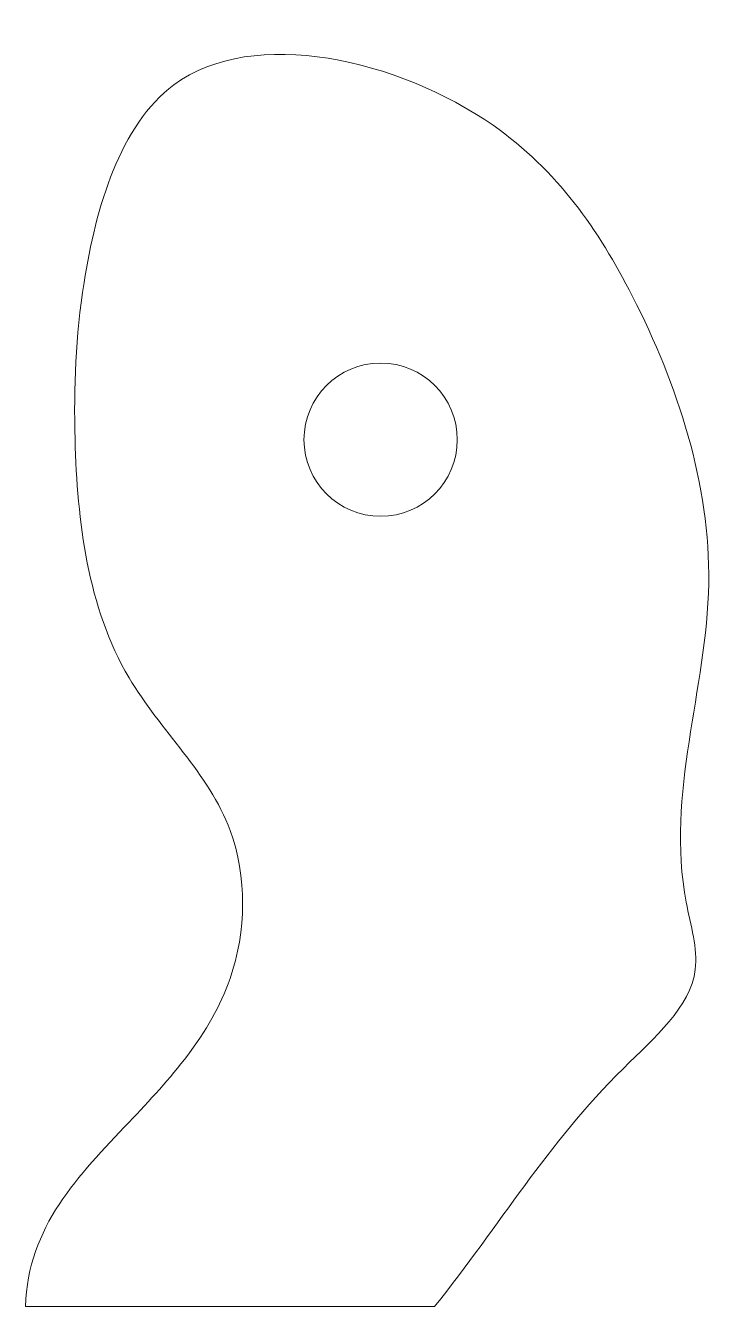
# Model space of a CAD drawing. Header units: inches. Extents: x 4.68 to 5.52, y 1.35 to 2.91.
import ezdxf

# ---------------------------------------------------------------- set-up
doc = ezdxf.new("R2010")
doc.units = ezdxf.units.IN
doc.header["$MEASUREMENT"] = 0

msp = doc.modelspace()

# ---------------------------------------------------------------- linework, layer by layer
at = {"color": 7, "linetype": 'Continuous', "lineweight": 15}
msp.add_line((4.6837, 1.3452), (5.1842, 1.3452), dxfattribs=at)
msp.add_circle((5.1182, 2.4066), 0.0938, dxfattribs=at)
msp.add_open_spline([(5.1842, 1.3452), (5.265, 1.4454), (5.3431, 1.5821), (5.5222, 1.7321), (5.4562, 1.946), (5.5645, 2.2197), (5.4525, 2.5643), (5.2618, 2.8434), (4.8432, 2.9418), (4.7481, 2.6175), (4.7389, 2.3754), (4.7688, 2.1213), (4.9564, 1.955), (4.9525, 1.7244), (4.7995, 1.5569), (4.6862, 1.4428), (4.6837, 1.3452)], degree=3, knots=[0, 0, 0, 0, 0.101479, 0.142292, 0.164996, 0.271782, 0.371133, 0.44471, 0.552085, 0.624599, 0.677196, 0.758725, 0.819894, 0.869405, 0.928095, 1, 1, 1, 1], dxfattribs=at)

doc.saveas('drawing.dxf')
